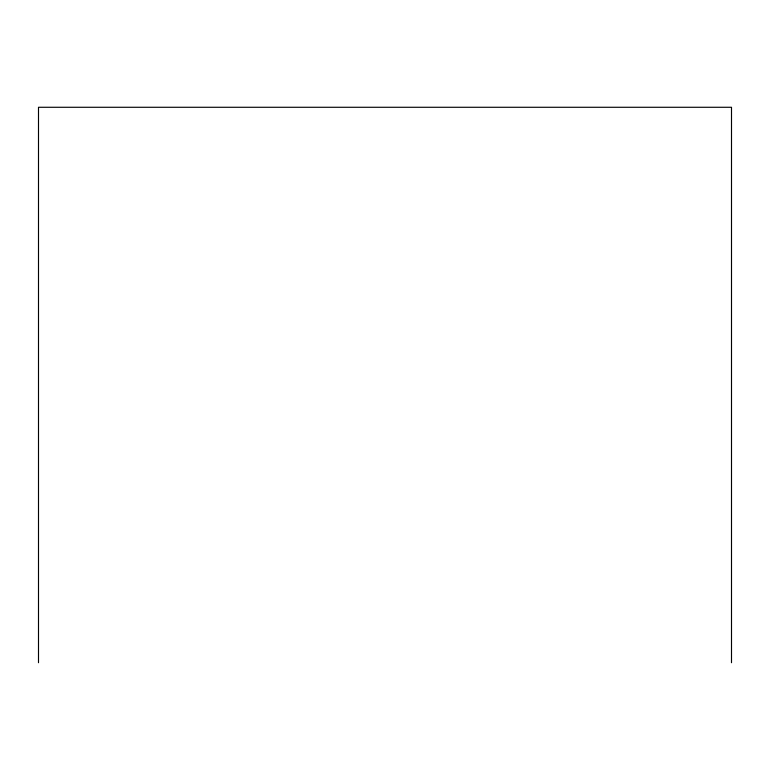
<?xml version="1.0" encoding="UTF-8"?>
<svg xmlns="http://www.w3.org/2000/svg" width="770" height="770" viewBox="0 0 770 770"><rect width="100%" height="100%" fill="white"/><g stroke="black" fill="none" stroke-linecap="round" stroke-linejoin="round"><path stroke-width="1.16" d="M731.5 662.72L731.5 107.28L38.5 107.28L38.5 662.72"/></g></svg>
